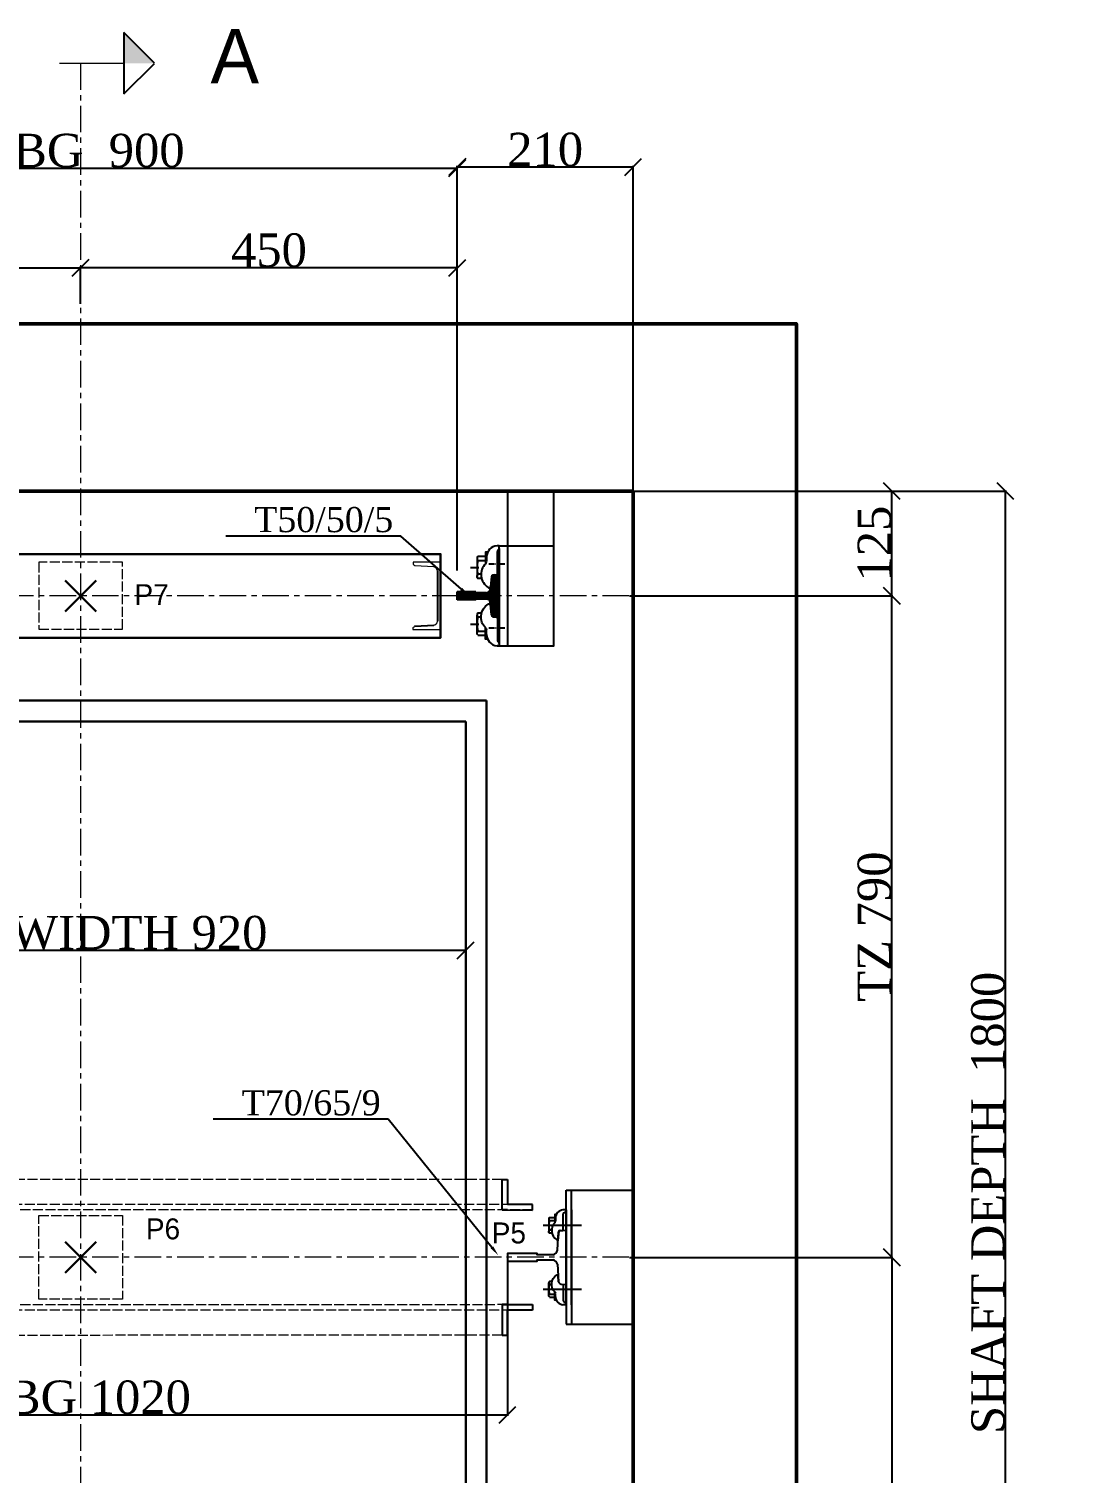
# Model space of a CAD drawing. Header units: millimetres. Extents: x -665 to 20454, y -27797 to 160.
# Drawn here: x 1077 to 2316, y -1726 to -1 of the extents above; entities that cross this region are included whole.
import ezdxf
from ezdxf import colors
from ezdxf.entities.mleader import LeaderData, LeaderLine
from ezdxf.math import Vec2, Vec3

# ---------------------------------------------------------------- set-up
doc = ezdxf.new("R2010")
doc.units = ezdxf.units.MM
for name, pattern in [('ACAD_ISO02W100', [15, 12, -3]), ('ACAD_ISO10W100', [18, 12, -3, 0, -3]), ('CENTER', [50.8, 31.75, -6.35, 6.35, -6.35]), ('CENTER2', [28.575, 19.05, -3.175, 3.175, -3.175])]:
    doc.linetypes.add(name, pattern=pattern)
for name, color, linetype in [('7', 6, 'ACAD_ISO10W100'), ('PDF_0', 7, 'Continuous'), ('PDF_gide rail', 7, 'Continuous')]:
    doc.layers.add(name, color=color, linetype=linetype)
for name, color, linetype, lineweight in [('Car', 3, 'Continuous', 18), ('CL', 2, 'CENTER', 0), ('DL', 8, 'ACAD_ISO02W100', 0), ('step&guides', 3, 'Continuous', 30), ('Wall', 1, 'Continuous', 50)]:
    doc.layers.add(name, color=color, linetype=linetype, lineweight=lineweight)
doc.styles.add('nassar2', font='cent.shx', dxfattribs={"height": 60})
doc.styles.add('top', font='cent.shx', dxfattribs={"height": 40})
doc.dimstyles.new('top', dxfattribs={"dimtxt": 35, "dimasz": 20, "dimexe": 1.25, "dimexo": 0.625, "dimtad": 1, "dimtxsty": 'top', "dimblk": 'OBLIQUE', "dimcen": 2.5, "dimadec": 0, "dimazin": 0, "dimtfac": 1, "dimtmove": 0, "dimatfit": 3, "dimldrblk": 'OBLIQUE', "dimfxl": 1, "dimarcsym": 0})
pattern_1 = [(45, (18583.22477, -10049.84649), (-0.08838834765, 0.08838834765), [])]

# ---------------------------------------------------------------- blocks, each defined once
blk = doc.blocks.new('_Oblique')
at = {"color": 0, "linetype": 'ByBlock', "lineweight": -2}
blk.add_line((-0.5, -0.5), (0.5, 0.5), dxfattribs=at)
blk = doc.blocks.new('*D3')
at = {"color": 0, "lineweight": -2, "transparency": 16777216}
for p, q in [((688.8, -552.9), (688.8, -285.3)), ((688.8, -286.6), (1138.8, -286.6)), ((1138.8, -321), (1138.8, -285.3))]:
    blk.add_line(p, q, dxfattribs=at)
at = {"layer": 'Defpoints', "color": 0, "transparency": 16777216}
for p in [(1138.8, -286.6), (1138.8, -321.6), (688.8, -553.6)]:
    blk.add_point(p, dxfattribs=at)
at = {"color": 0, "lineweight": -2, "transparency": 16777216, "xscale": 20, "yscale": 20, "zscale": 20, "rotation": 180}
blk.add_blockref('_Oblique', (688.8, -286.6), dxfattribs=at)
at = {"color": 0, "lineweight": -2, "transparency": 16777216, "xscale": 20, "yscale": 20, "zscale": 20}
blk.add_blockref('_Oblique', (1138.8, -286.6), dxfattribs=at)
at = {"color": 0, "transparency": 16777216, "insert": (913.8, -265.9), "char_height": 40, "attachment_point": 5, "style": 'top'}
blk.add_mtext('450', dxfattribs=at)
blk = doc.blocks.new('*D4')
at = {"color": 0, "lineweight": -2, "transparency": 16777216}
for p, q in [((1138.8, -329.8), (1138.8, -285.3)), ((1588.8, -286.6), (1138.8, -286.6)), ((1588.8, -552.9), (1588.8, -285.3))]:
    blk.add_line(p, q, dxfattribs=at)
at = {"layer": 'Defpoints', "color": 0, "transparency": 16777216}
for p in [(1138.8, -286.6), (1138.8, -330.4), (1588.8, -553.6)]:
    blk.add_point(p, dxfattribs=at)
at = {"color": 0, "lineweight": -2, "transparency": 16777216, "xscale": 20, "yscale": 20, "zscale": 20, "rotation": 180}
blk.add_blockref('_Oblique', (1138.8, -286.6), dxfattribs=at)
at = {"color": 0, "lineweight": -2, "transparency": 16777216, "xscale": 20, "yscale": 20, "zscale": 20}
blk.add_blockref('_Oblique', (1588.8, -286.6), dxfattribs=at)
at = {"color": 0, "transparency": 16777216, "insert": (1363.8, -265.9), "char_height": 40, "attachment_point": 5, "style": 'top'}
blk.add_mtext('450', dxfattribs=at)
blk = doc.blocks.new('*D5')
at = {"color": 0, "lineweight": -2, "transparency": 16777216}
for p, q in [((688.8, -648.2), (688.8, -166.3)), ((688.8, -167.5), (1588.8, -167.5)), ((1588.8, -648.2), (1588.8, -166.3))]:
    blk.add_line(p, q, dxfattribs=at)
at = {"layer": 'Defpoints', "color": 0, "transparency": 16777216}
for p in [(1588.8, -167.5), (688.8, -648.8), (1588.8, -648.8)]:
    blk.add_point(p, dxfattribs=at)
at = {"color": 0, "lineweight": -2, "transparency": 16777216, "xscale": 20, "yscale": 20, "zscale": 20, "rotation": 180}
blk.add_blockref('_Oblique', (688.8, -167.5), dxfattribs=at)
at = {"color": 0, "lineweight": -2, "transparency": 16777216, "xscale": 20, "yscale": 20, "zscale": 20}
blk.add_blockref('_Oblique', (1588.8, -167.5), dxfattribs=at)
at = {"color": 0, "transparency": 16777216, "insert": (1138.8, -146.9), "char_height": 40, "attachment_point": 5, "style": 'top'}
blk.add_mtext('DBG  900', dxfattribs=at)
blk = doc.blocks.new('*D7')
at = {"color": 0, "lineweight": -2, "transparency": 16777216}
for p, q in [((1588.8, -648.2), (1588.8, -165)), ((1588.8, -166.3), (1798.8, -166.3)), ((1798.8, -677.9), (1798.8, -165))]:
    blk.add_line(p, q, dxfattribs=at)
at = {"layer": 'Defpoints', "color": 0, "transparency": 16777216}
for p in [(1798.8, -166.3), (1588.8, -648.8), (1798.8, -678.6)]:
    blk.add_point(p, dxfattribs=at)
at = {"color": 0, "lineweight": -2, "transparency": 16777216, "xscale": 20, "yscale": 20, "zscale": 20, "rotation": 180}
blk.add_blockref('_Oblique', (1588.8, -166.3), dxfattribs=at)
at = {"color": 0, "lineweight": -2, "transparency": 16777216, "xscale": 20, "yscale": 20, "zscale": 20}
blk.add_blockref('_Oblique', (1798.8, -166.3), dxfattribs=at)
at = {"color": 0, "transparency": 16777216, "insert": (1693.8, -145.7), "char_height": 40, "attachment_point": 5, "style": 'top'}
blk.add_mtext('210', dxfattribs=at)
blk = doc.blocks.new('*D15')
at = {"color": 0, "lineweight": -2, "transparency": 16777216}
for p, q in [((2030.6, -553.6), (2109.2, -553.6)), ((2107.9, -678.6), (2107.9, -553.6)), ((1794.4, -678.6), (2109.2, -678.6))]:
    blk.add_line(p, q, dxfattribs=at)
at = {"layer": 'Defpoints', "color": 0, "transparency": 16777216}
for p in [(2030, -553.6), (2107.9, -553.6), (1793.8, -678.6)]:
    blk.add_point(p, dxfattribs=at)
at = {"color": 0, "lineweight": -2, "transparency": 16777216, "xscale": 20, "yscale": 20, "zscale": 20}
for p, rotation in [((2107.9, -553.6), 90), ((2107.9, -678.6), 270)]:
    blk.add_blockref('_Oblique', p, dxfattribs=dict(at, rotation=rotation))
at = {"color": 0, "transparency": 16777216, "insert": (2087.3, -616.1), "char_height": 40, "attachment_point": 5, "rotation": 90, "style": 'top'}
blk.add_mtext('125', dxfattribs=at)
blk = doc.blocks.new('*D16')
at = {"color": 0, "lineweight": -2, "transparency": 16777216}
for p, q in [((1794.4, -1468.6), (2109.2, -1468.6)), ((2107.9, -1468.6), (2107.9, -2353.6)), ((1799.4, -2353.6), (2109.2, -2353.6))]:
    blk.add_line(p, q, dxfattribs=at)
at = {"layer": 'Defpoints', "color": 0, "transparency": 16777216}
for p in [(1793.8, -1468.6), (1798.8, -2353.6), (2107.9, -2353.6)]:
    blk.add_point(p, dxfattribs=at)
at = {"color": 0, "lineweight": -2, "transparency": 16777216, "xscale": 20, "yscale": 20, "zscale": 20}
for p, rotation in [((2107.9, -1468.6), 90), ((2107.9, -2353.6), 270)]:
    blk.add_blockref('_Oblique', p, dxfattribs=dict(at, rotation=rotation))
at = {"color": 0, "transparency": 16777216, "insert": (2087.3, -1911.1), "char_height": 40, "attachment_point": 5, "rotation": 90, "style": 'top'}
blk.add_mtext('885', dxfattribs=at)
blk = doc.blocks.new('*D17')
at = {"color": 0, "lineweight": -2, "transparency": 16777216}
for p, q in [((1799.4, -678.6), (2109.2, -678.6)), ((2107.9, -1468.6), (2107.9, -678.6)), ((1794.4, -1468.6), (2109.2, -1468.6))]:
    blk.add_line(p, q, dxfattribs=at)
at = {"layer": 'Defpoints', "color": 0, "transparency": 16777216}
for p in [(1798.8, -678.6), (2107.9, -678.6), (1793.8, -1468.6)]:
    blk.add_point(p, dxfattribs=at)
at = {"color": 0, "lineweight": -2, "transparency": 16777216, "xscale": 20, "yscale": 20, "zscale": 20}
for p, rotation in [((2107.9, -678.6), 90), ((2107.9, -1468.6), 270)]:
    blk.add_blockref('_Oblique', p, dxfattribs=dict(at, rotation=rotation))
at = {"color": 0, "transparency": 16777216, "insert": (2087.3, -1073.6), "char_height": 40, "attachment_point": 5, "rotation": 90, "style": 'top'}
blk.add_mtext('TZ 790', dxfattribs=at)
blk = doc.blocks.new('*D29')
at = {"color": 0, "lineweight": -2, "transparency": 16777216}
for p, q in [((1648.8, -1464.7), (1648.8, -1657.9)), ((628.8, -1473.7), (628.8, -1657.9)), ((628.8, -1656.7), (1648.8, -1656.7))]:
    blk.add_line(p, q, dxfattribs=at)
at = {"layer": 'Defpoints', "color": 0, "transparency": 16777216}
for p in [(1648.8, -1464.1), (628.8, -1473.1), (1648.8, -1656.7)]:
    blk.add_point(p, dxfattribs=at)
at = {"color": 0, "lineweight": -2, "transparency": 16777216, "xscale": 20, "yscale": 20, "zscale": 20, "rotation": 180}
blk.add_blockref('_Oblique', (628.8, -1656.7), dxfattribs=at)
at = {"color": 0, "lineweight": -2, "transparency": 16777216, "xscale": 20, "yscale": 20, "zscale": 20}
blk.add_blockref('_Oblique', (1648.8, -1656.7), dxfattribs=at)
at = {"color": 0, "transparency": 16777216, "insert": (1138.8, -1636), "char_height": 40, "attachment_point": 5, "style": 'top'}
blk.add_mtext('DBG 1020', dxfattribs=at)
blk = doc.blocks.new('*D30')
at = {"color": 0, "lineweight": -2, "transparency": 16777216}
for p, q in [((678.8, -829.2), (678.8, -1103.1)), ((1598.8, -829.2), (1598.8, -1103.1)), ((678.8, -1101.9), (1598.8, -1101.9))]:
    blk.add_line(p, q, dxfattribs=at)
at = {"layer": 'Defpoints', "color": 0, "transparency": 16777216}
for p in [(678.8, -828.6), (1598.8, -828.6), (1598.8, -1101.9)]:
    blk.add_point(p, dxfattribs=at)
at = {"color": 0, "lineweight": -2, "transparency": 16777216, "xscale": 20, "yscale": 20, "zscale": 20, "rotation": 180}
blk.add_blockref('_Oblique', (678.8, -1101.9), dxfattribs=at)
at = {"color": 0, "lineweight": -2, "transparency": 16777216, "xscale": 20, "yscale": 20, "zscale": 20}
blk.add_blockref('_Oblique', (1598.8, -1101.9), dxfattribs=at)
at = {"color": 0, "transparency": 16777216, "insert": (1138.8, -1081.3), "char_height": 40, "attachment_point": 5, "style": 'top'}
blk.add_mtext('CAR WIDTH 920', dxfattribs=at)
blk = doc.blocks.new('*D21')
at = {"color": 0, "lineweight": -2, "transparency": 16777216}
for p, q in [((1794.4, -553.6), (2244.9, -553.6)), ((2243.7, -2353.6), (2243.7, -553.6)), ((1794.4, -2353.6), (2244.9, -2353.6))]:
    blk.add_line(p, q, dxfattribs=at)
at = {"layer": 'Defpoints', "color": 0, "transparency": 16777216}
for p in [(1793.8, -553.6), (2243.7, -553.6), (1793.8, -2353.6)]:
    blk.add_point(p, dxfattribs=at)
at = {"color": 0, "lineweight": -2, "transparency": 16777216, "xscale": 20, "yscale": 20, "zscale": 20}
for p, rotation in [((2243.7, -553.6), 90), ((2243.7, -2353.6), 270)]:
    blk.add_blockref('_Oblique', p, dxfattribs=dict(at, rotation=rotation))
at = {"color": 0, "transparency": 16777216, "insert": (2223, -1403.6), "char_height": 40, "attachment_point": 5, "rotation": 90, "style": 'top'}
blk.add_mtext('SHAFT DEPTH  1800', dxfattribs=at)

msp = doc.modelspace()

# ---------------------------------------------------------------- hatches: boundary and pattern name
h = msp.add_hatch()
h.set_pattern_fill('ANSI31', color=256)
h.set_pattern_definition(pattern_1)
h.paths.add_polyline_path([(1638.807, -653.433), (1633.508, -653.433, 0.26508525), (1630.007, -656.117), (1628.193, -670.566, -0.36605419), (1623.615, -674.801), (1611.035, -674.801), (1611.035, -673.901), (1588.807, -673.901), (1588.807, -678.433), (1638.807, -678.433)])
h = msp.add_hatch()
h.set_pattern_fill('ANSI31', color=256)
h.set_pattern_definition(pattern_1)
edge = h.paths.add_edge_path()
edge.add_line((1638.807, -703.905), (1633.508, -703.905))
edge.add_arc((1634.112, -699.492), 4.453, 202.826875, 262.21404, ccw=False)
edge.add_line((1630.007, -701.22), (1628.193, -686.772))
edge.add_arc((1623.399, -687.362), 4.83, 7.012299, 87.433754)
edge.add_line((1623.615, -682.536), (1611.035, -682.536))
edge.add_line((1611.035, -682.536), (1611.035, -683.437))
edge.add_line((1611.035, -683.437), (1588.807, -683.437))
edge.add_line((1588.807, -683.437), (1588.807, -678.433))
edge.add_line((1588.807, -678.433), (1638.807, -678.433))
edge.add_line((1638.807, -678.433), (1638.807, -703.905))
at = {"layer": 'Car', "lineweight": 25, "ltscale": 4, "transparency": 16777216}
h = msp.add_hatch(color=256, dxfattribs=at)
h.dxf.hatch_style = 1
h.paths.add_polyline_path([(1190.475, -42.296), (1190.576, -5.545), (1227.005, -42.397)])

# ---------------------------------------------------------------- linework, layer by layer
for p, q in [((483.807, -553.551), (1793.807, -553.551)), ((1638.807, -653.669), (1638.807, -618.617)), ((1638.807, -618.617), (1704.219, -618.617)), ((1565.031, -648.833), (1565.031, -708.779)), ((1633.508, -653.433), (1638.807, -653.433)), ((1638.807, -653.669), (1638.807, -703.669)), ((1588.807, -673.783), (1588.807, -683.083)), ((1611.035, -673.783), (1588.807, -673.783)), ((1588.807, -673.783), (1588.807, -683.083)), ((1588.807, -683.083), (1588.807, -673.783)), ((1588.807, -673.901), (1588.807, -683.201)), ((1611.035, -673.901), (1588.807, -673.901)), ((1588.807, -673.901), (1588.807, -683.201)), ((1611.035, -683.083), (1588.807, -683.083)), ((1611.035, -683.201), (1588.807, -683.201)), ((1611.035, -674.801), (1611.035, -673.783)), ((1623.615, -674.801), (1611.035, -674.801)), ((1611.035, -682.064), (1611.035, -683.083)), ((1623.615, -682.153), (1611.035, -682.153)), ((1633.508, -703.433), (1638.672, -703.433)), ((1633.508, -703.433), (1638.807, -703.433)), ((1638.807, -703.669), (1638.807, -738.249)), ((1636.306, -738.249), (1704.219, -738.249)), ((1718.807, -1388.551), (1798.807, -1388.551)), ((1718.807, -1436.051), (1718.807, -1501.051)), ((1648.807, -1464.051), (1648.807, -1473.051)), ((1718.807, -1548.551), (1798.807, -1548.551))]:
    msp.add_line(p, q)
at = {"ltscale": 5, "transparency": 33554666}
for p, q in [((1642.233, -1411.997), (1642.289, -1375.476)), ((1642.289, -1375.476), (1648.863, -1375.486)), ((1648.863, -1375.486), (1648.817, -1405.433)), ((1648.807, -1412.007), (1642.233, -1411.997)), ((1642.233, -1411.997), (1678.754, -1412.053)), ((1678.764, -1405.479), (1648.817, -1405.433)), ((1678.754, -1412.053), (1678.764, -1405.479)), ((1642.233, -1525.105), (1678.754, -1525.049)), ((1648.807, -1525.095), (1642.233, -1525.105)), ((1642.233, -1525.105), (1642.289, -1561.625)), ((1678.764, -1531.622), (1648.817, -1531.668)), ((1648.863, -1561.615), (1648.817, -1531.668)), ((1678.754, -1525.049), (1678.764, -1531.622)), ((1642.289, -1561.625), (1648.863, -1561.615))]:
    msp.add_line(p, q, dxfattribs=at)
msp.add_lwpolyline([(1648.807, -738.249), (1704.219, -738.249), (1704.219, -553.551), (1648.807, -553.551)], close=True)
at = {"layer": 'Car', "lineweight": 25, "ltscale": 4, "transparency": 33554666}
for p, q in [((1190.576, -5.545, -114), (1190.374, -79.047, -114)), ((1227.005, -42.397, -114), (1190.576, -5.545, -114)), ((1190.374, -79.047, -114), (1227.121, -42.523, -114))]:
    msp.add_line(p, q, dxfattribs=at)
at = {"layer": 'Car', "ltscale": 4, "transparency": 33554666}
msp.add_line((1113.687, -42.296, -114), (1190.475, -42.296, -114), dxfattribs=at)
at = {"layer": 'Car', "linetype": 'CENTER2', "lineweight": 30, "ltscale": 4, "transparency": 33554666}
for p, q in [((1120.311, -697.047), (1157.304, -660.054)), ((1157.304, -697.047), (1120.311, -660.054)), ((1157.304, -1487.047), (1120.311, -1450.054)), ((1120.311, -1487.047), (1157.304, -1450.054))]:
    msp.add_line(p, q, dxfattribs=at)
at = {"layer": 'CL'}
for p, q in [((1138.807, -42.296, -110.467), (1138.807, -3025.854)), ((1793.807, -678.551), (483.807, -678.551)), ((1793.807, -1468.551), (483.807, -1468.551))]:
    msp.add_line(p, q, dxfattribs=at)
at = {"layer": 'DL'}
for p, q in [((1642.289, -1375.476), (628.752, -1375.74)), ((1668.981, -1405.464), (598.851, -1405.794)), ((1678.754, -1411.997), (598.86, -1412.053)), ((1678.754, -1525.105), (598.86, -1525.381)), ((1668.981, -1531.637), (628.797, -1531.851)), ((1642.289, -1561.625), (633.276, -1561.881))]:
    msp.add_line(p, q, dxfattribs=at)
for points in [[(1088.944, -718.452), (1188.944, -718.452), (1188.944, -638.452), (1088.944, -638.452)], [(1188.807, -1518.551), (1088.807, -1518.551), (1088.807, -1418.551), (1188.807, -1418.551)]]:
    msp.add_lwpolyline(points, close=True, dxfattribs=at)
at = {"layer": 'PDF_0', "lineweight": 25}
for points in [[(1638.807, -618.617), (1636.306, -618.617)], [(1612.406, -633.95), (1612.406, -655.43)], [(1613.362, -631.309), (1622.637, -631.309)], [(1623.613, -631.797), (1623.613, -637.656)], [(1636.794, -651.324), (1636.794, -625.451)], [(1638.807, -622.081), (1638.807, -735.257)], [(1638.807, -735.257), (1638.807, -622.081)], [(1638.807, -622.081), (1638.807, -735.257)], [(1604.575, -644.49), (1612.385, -644.49)], [(1604.575, -644.49), (1612.385, -644.49)], [(1613.362, -644.49), (1614.338, -644.49)], [(1617.267, -652.789), (1613.362, -652.789)], [(1626.276, -640.422), (1632.917, -640.422)], [(1631.424, -653.277), (1633.377, -653.277), (1635.993, -653.188)], [(1633.543, -640.422), (1634.582, -640.422)], [(1635.478, -640.422), (1645.492, -640.422)], [(1629.471, -655.718), (1628.495, -667.434)], [(1629.471, -701.148), (1628.495, -689.431)], [(1612.406, -722.915), (1612.406, -701.436)], [(1617.267, -704.077), (1613.362, -704.077)], [(1631.424, -703.588), (1633.377, -703.588), (1635.993, -703.677)], [(1636.794, -705.541), (1636.794, -731.414)], [(1538.127, -714.915), (1560.783, -713.499)], [(1604.575, -712.376), (1612.385, -712.376)], [(1604.575, -712.376), (1612.385, -712.376)], [(1613.362, -712.376), (1614.338, -712.376)], [(1623.613, -725.068), (1623.613, -719.21)], [(1626.276, -716.914), (1632.917, -716.914)], [(1633.543, -716.914), (1634.582, -716.914)], [(1635.478, -716.914), (1645.492, -716.914)], [(1613.362, -725.556), (1622.637, -725.556)], [(1638.807, -738.249), (1636.306, -738.249)], [(1718.807, -1525.139), (1718.807, -1388.551)], [(1725.299, -1525.139), (1725.299, -1388.551)], [(1718.807, -1411.963), (1715, -1411.963)], [(1716.039, -1411.963), (1716.039, -1411.963)], [(1718.807, -1411.963), (1718.807, -1525.139)], [(1718.807, -1411.963), (1718.807, -1548.551)], [(1725.299, -1411.963), (1725.299, -1525.139)], [(1725.299, -1525.139), (1725.299, -1411.963)], [(1725.299, -1411.963), (1725.299, -1525.139)], [(1725.299, -1411.963), (1725.299, -1548.551)], [(1691.467, -1430.305), (1698.389, -1430.305)], [(1698.057, -1422.833), (1698.057, -1438.06)], [(1698.735, -1420.961), (1705.31, -1420.961)], [(1698.735, -1430.305), (1699.773, -1430.305)], [(1700.119, -1430.305), (1707.041, -1430.305)], [(1706.002, -1421.307), (1706.002, -1425.46)], [(1707.387, -1430.305), (1708.425, -1430.305)], [(1708.771, -1430.305), (1715.692, -1430.305)], [(1715.346, -1435.15), (1715.346, -1416.808)], [(1716.385, -1430.305), (1717.077, -1430.305)], [(1717.423, -1414.731), (1718.807, -1414.731)], [(1717.769, -1430.305), (1724.41, -1430.305)], [(1725.036, -1430.305), (1726.075, -1430.305)], [(1726.971, -1430.305), (1736.985, -1430.305)], [(1701.503, -1436.188), (1698.735, -1436.188)], [(1709.697, -1439.377), (1709.328, -1446.563)], [(1709.463, -1446.57), (1709.463, -1446.57)], [(1711.54, -1436.534), (1712.924, -1436.534), (1714.771, -1436.375)], [(1698.057, -1514.269), (1698.057, -1499.041)], [(1709.697, -1497.725), (1709.328, -1490.538)], [(1709.463, -1490.531), (1709.463, -1490.531)], [(1691.467, -1506.797), (1698.389, -1506.797)], [(1701.503, -1500.913), (1698.735, -1500.913)], [(1698.735, -1506.797), (1699.773, -1506.797)], [(1698.735, -1516.141), (1705.31, -1516.141)], [(1700.119, -1506.797), (1707.041, -1506.797)], [(1706.002, -1515.795), (1706.002, -1511.642)], [(1707.387, -1506.797), (1708.425, -1506.797)], [(1708.771, -1506.797), (1715.692, -1506.797)], [(1715.346, -1501.952), (1715.346, -1520.294)], [(1716.385, -1506.797), (1717.077, -1506.797)], [(1717.769, -1506.797), (1724.41, -1506.797)], [(1725.036, -1506.797), (1726.075, -1506.797)], [(1726.971, -1506.797), (1736.985, -1506.797)], [(1718.807, -1525.139), (1715, -1525.139)], [(1716.039, -1525.139), (1716.039, -1525.139)], [(1717.423, -1522.37), (1718.807, -1522.37)]]:
    msp.add_lwpolyline(points, dxfattribs=at)
for points in [[(1613.358, -631.708, 0.42555746), (1613.362, -636.191), (1622.637, -636.191)], [(1624.59, -626.428), (1622.637, -626.428), (1622.637, -640.096, 0.19879356), (1623.613, -637.9)], [(1617.755, -657.671), (1613.362, -657.671, -0.42555746), (1613.358, -653.187)], [(1622.625, -640.092, 0.4769017), (1625.59, -668.544, 0.14500939), (1626.787, -668.899)], [(1622.625, -716.773, -0.4769017), (1625.59, -688.321, -0.14500939), (1626.787, -687.967)], [(1617.755, -699.195), (1613.362, -699.195, 0.42555746), (1613.358, -703.678)], [(1613.358, -725.158, -0.42555746), (1613.362, -720.674), (1622.637, -720.674)], [(1624.59, -730.438), (1622.637, -730.438), (1622.637, -716.769, -0.19879356), (1623.613, -718.966)], [(1698.732, -1421.243, 0.42555746), (1698.735, -1424.422), (1705.31, -1424.422)], [(1705.302, -1427.187, 0.4769017), (1707.404, -1447.357, 0.14500939), (1708.252, -1447.609)], [(1706.694, -1417.5), (1705.31, -1417.5), (1705.31, -1427.19, 0.19879356), (1706.002, -1425.633)], [(1701.849, -1439.649), (1698.735, -1439.649, -0.42555746), (1698.732, -1436.471)], [(1701.849, -1497.453), (1698.735, -1497.453, 0.42555746), (1698.732, -1500.631)], [(1705.302, -1509.914, -0.4769017), (1707.404, -1489.744, -0.14500939), (1708.252, -1489.493)], [(1698.732, -1515.858, -0.42555746), (1698.735, -1512.68), (1705.31, -1512.68)], [(1706.694, -1519.601), (1705.31, -1519.601), (1705.31, -1509.911, -0.19879356), (1706.002, -1511.469)]]:
    msp.add_lwpolyline(points, format="xyb", dxfattribs=at)
at = {"layer": 'PDF_0', "lineweight": 13}
msp.add_lwpolyline([(1538.127, -714.915), (1537.654, -714.915), (1537.182, -715.387), (1536.71, -715.859), (1536.238, -716.331), (1535.766, -716.803), (1535.766, -717.275), (1535.766, -718.691), (1568.807, -718.691), (1568.807, -638.449), (1536.238, -638.449), (1536.238, -639.865), (1536.238, -640.337), (1536.238, -640.809), (1536.71, -641.281), (1536.71, -641.753), (1537.182, -641.753), (1537.654, -642.225), (1538.127, -642.225), (1538.599, -642.225), (1560.311, -643.641)], dxfattribs=at)
at = {"layer": 'PDF_0', "lineweight": 25}
for centre, radius, start, end in [((1637.456, -632.417), 13.848, 94.764301, 178.447705), ((1645.824, -644.734), 33.439, 165.750386, 194.249614), ((1639.853, -625.581), 3.062, 109.97479, 177.565369), ((1632.564, -656.191), 3.129, 111.372873, 171.307511), ((1634.663, -651.512), 2.139, 308.432243, 5.040786), ((1627.224, -667.68), 1.295, 250.254053, 10.952428), ((1645.824, -712.131), 33.439, 165.750386, 194.249614), ((1632.564, -700.675), 3.129, 188.692489, 248.627127), ((1634.663, -705.353), 2.139, 354.959214, 51.567757), ((1637.456, -724.449), 13.848, 181.552295, 265.235699), ((1639.853, -731.284), 3.062, 182.434631, 250.02521), ((1715.816, -1421.746), 9.817, 94.764301, 178.447705), ((1721.748, -1430.478), 23.705, 165.750386, 194.249614), ((1717.515, -1416.9), 2.171, 92.434631, 177.565369), ((1708.211, -1446.49), 1.119, 272.099382, 356.25679), ((1712.06, -1438.983), 2.503, 101.990352, 160.702621), ((1714.143, -1435.332), 1.217, 301.035537, 8.62894), ((1708.211, -1490.611), 1.119, 3.74321, 87.900618), ((1721.748, -1506.624), 23.705, 165.750386, 194.249614), ((1715.816, -1515.356), 9.817, 181.552295, 265.235699), ((1714.143, -1501.769), 1.217, 351.37106, 58.964463), ((1717.515, -1520.201), 2.171, 182.434631, 267.565369)]:
    msp.add_arc(centre, radius, start, end, dxfattribs=at)
at = {"layer": 'PDF_0', "lineweight": 13}
for centre, radius, start, end in [((1558.989, -649.584), 6.088, 7.084044, 77.463334), ((1559.987, -708.486), 5.052, 273.361842, 356.68247)]:
    msp.add_arc(centre, radius, start, end, dxfattribs=at)
at = {"layer": 'PDF_gide rail', "lineweight": 25}
for points in [[(1630.007, -656.117), (1628.221, -670.639)], [(1630.007, -700.748), (1628.221, -686.227)], [(1630.007, -700.748), (1628.221, -686.227)], [(1708.628, -1460.163), (1709.697, -1438.155)], [(1712.914, -1500.577), (1718.807, -1501.051), (1718.807, -1436.051), (1718.807, -1436.051)], [(1712.914, -1436.525), (1718.807, -1436.051), (1718.807, -1501.051), (1718.807, -1501.051)], [(1703.231, -1465.551), (1684.078, -1465.551), (1684.078, -1464.051), (1648.807, -1464.051), (1648.807, -1473.051), (1684.078, -1473.051), (1684.078, -1471.551), (1703.231, -1471.551)], [(1708.628, -1476.939), (1709.697, -1497.725)]]:
    msp.add_lwpolyline(points, dxfattribs=at)
for centre, radius, start, end in [((1634.112, -657.845), 4.453, 97.78596, 157.173125), ((1623.399, -669.976), 4.83, 272.566246, 353.433042), ((1623.721, -686.665), 4.514, 4.441437, 91.341102), ((1634.112, -699.02), 4.453, 202.826875, 262.21404), ((1634.112, -699.02), 4.453, 202.826875, 262.21404), ((1713.59, -1440.527), 4.059, 99.590679, 163.538462), ((1701.227, -1458.146), 7.671, 285.142512, 344.7569), ((1701.227, -1478.956), 7.671, 15.2431, 74.857488), ((1713.59, -1496.575), 4.059, 196.461538, 260.409321), ((1713.59, -1496.575), 4.059, 196.461538, 260.409321)]:
    msp.add_arc(centre, radius, start, end, dxfattribs=at)
at = {"layer": 'step&guides'}
for p, q in [((653.807, -803.551), (1623.807, -803.551)), ((1623.807, -803.551), (1623.807, -2133.551)), ((678.807, -828.551), (1598.807, -828.551)), ((1598.807, -828.551), (1598.807, -2108.551))]:
    msp.add_line(p, q, dxfattribs=at)
msp.add_lwpolyline([(708.807, -728.551), (1568.807, -728.57), (1568.807, -628.57), (708.807, -628.551)], close=True, dxfattribs=at)
at = {"layer": 'Wall'}
for points in [[(1533.807, -2553.551), (1993.807, -2553.551), (1993.807, -353.551), (283.807, -353.551), (283.807, -2553.551), (563.807, -2553.551)], [(563.807, -2353.551), (478.807, -2353.551), (478.807, -553.551), (1798.807, -553.551), (1798.807, -2353.551), (1533.807, -2353.551)]]:
    msp.add_lwpolyline(points, dxfattribs=at)

# ---------------------------------------------------------------- texts
at = {"ltscale": 4, "transparency": 33554666, "insert": (1352.297, -1.5, -114), "char_height": 65, "attachment_point": 3, "rotation": 359.727953}
msp.add_mtext_dynamic_manual_height_columns('A', width=315.98199, gutter_width=125, heights=[0], dxfattribs=at)
at = {"linetype": 'ACAD_ISO02W100', "ltscale": 4, "transparency": 33554666, "char_height": 25}
for s, insert, attachment_point in [('P7', (1203.106, -664.574), 1), ('P6', (1216.767, -1422.079), 1), ('P5', (1670.832, -1426.958), 3)]:
    msp.add_mtext_dynamic_manual_height_columns(s, width=377.71746, gutter_width=125, heights=[0], dxfattribs=dict(at, insert=insert, attachment_point=attachment_point))
at = {"layer": '7', "ltscale": 4, "char_height": 30, "attachment_point": 3}
for s, insert in [('{\\Fcent|c0;T50/50/5}', (1512.284, -572.433)), ('{\\Fcent|c0;T70/65/9}', (1497.284, -1268.986))]:
    msp.add_mtext_dynamic_manual_height_columns(s, width=812.66208, gutter_width=175, heights=[0], dxfattribs=dict(at, insert=insert))

# ---------------------------------------------------------------- dimensions: what is measured, and where the dimension line sits
for base, p1, p2, text, picture, middle in [((1588.807, -167.534), (688.807, -648.783), (1588.807, -648.783), 'DBG  <>', '*D5', (1138.807, -167.534)), ((1598.807, -1101.878), (678.807, -828.551), (1598.807, -828.551), 'CAR WIDTH <>', '*D30', (1138.807, -1101.878)), ((1648.807, -1656.673), (628.807, -1473.051), (1648.807, -1464.051), 'DBG <>', '*D29', (1138.807, -1656.673))]:
    dim = msp.add_linear_dim(base=base, p1=p1, p2=p2, text=text, dimstyle='top')
    dim.commit()
    dim.dimension.update_dxf_attribs({"geometry": picture, "text_midpoint": middle, "dimtype": 160})
for base, p1, p2, angle, picture, middle in [((1798.807, -166.284), (1588.807, -648.783), (1798.807, -678.551), 180, '*D7', (1693.807, -166.284)), ((1138.807, -286.567), (1588.807, -553.551), (1138.807, -330.401), 180, '*D4', (1363.807, -286.567)), ((2107.944, -553.551), (1793.807, -678.551), (2029.987, -553.551), 90, '*D15', (2107.944, -616.051)), ((2107.944, -2353.551), (1793.807, -1468.551), (1798.807, -2353.551), 90, '*D16', (2107.944, -1911.051))]:
    dim = msp.add_linear_dim(base=base, p1=p1, p2=p2, angle=angle, dimstyle='top')
    dim.commit()
    dim.dimension.update_dxf_attribs({"geometry": picture, "text_midpoint": middle, "dimtype": 160})
dim = msp.add_linear_dim(base=(1138.807, -286.567), p1=(688.807, -553.551), p2=(1138.807, -321.603), dimstyle='top')
dim.commit()
dim.dimension.update_dxf_attribs({"geometry": '*D3', "text_midpoint": (913.807, -286.567), "dimtype": 160})
for base, p1, p2, text, picture, middle in [((2243.667, -553.551), (1793.807, -2353.551), (1793.807, -553.551), 'SHAFT DEPTH  <>', '*D21', (2243.667, -1403.551)), ((2107.944, -678.551), (1793.807, -1468.551), (1798.807, -678.551), 'TZ <>', '*D17', (2107.944, -1073.551))]:
    dim = msp.add_linear_dim(base=base, p1=p1, p2=p2, angle=90, text=text, dimstyle='top')
    dim.commit()
    dim.dimension.update_dxf_attribs({"geometry": picture, "text_midpoint": middle, "dimtype": 160})

# ---------------------------------------------------------------- leaders
ml = msp.add_multileader_mtext('Standard')
ml.set_content('', color=256, style='nassar2')
ml.set_leader_properties()
ml.build(insert=Vec2(0, 0))
ml.multileader.update_dxf_attribs({"text_left_attachment_type": 6, "text_right_attachment_type": 6, "arrow_head_size": 12})
ctx = ml.context
ctx.base_point, ctx.char_height, ctx.arrow_head_size, ctx.landing_gap_size, ctx.plane_origin = Vec3(1312.214, -607.197), 60, 12, 0.09, Vec3(1623.361, -488.537)
ctx.left_attachment, ctx.right_attachment, ctx.text_align_type = 6, 6, 2
notes = []
notes.append((ctx, [(0, (1, 1, 0), (1521.265, -607.197), (-1, 0), 208.871, [(0, [(1602.678, -678.551)], 0, [])])]))
ctx.mtext.insert, ctx.mtext.alignment, ctx.mtext.flow_direction = Vec3(1312.304, -547.197), 3, 5
ml = msp.add_multileader_mtext('Standard')
ml.set_content('', color=256, style='nassar2')
ml.set_leader_properties()
ml.build(insert=Vec2(0, 0))
ml.multileader.update_dxf_attribs({"text_left_attachment_type": 6, "text_right_attachment_type": 6, "arrow_head_size": 12})
ctx = ml.context
ctx.base_point, ctx.char_height, ctx.arrow_head_size, ctx.landing_gap_size, ctx.plane_origin = Vec3(1297.214, -1303.751), 60, 12, 0.09, Vec3(1678.361, -1275.961)
ctx.left_attachment, ctx.right_attachment, ctx.text_align_type = 6, 6, 2
notes.append((ctx, [(0, (1, 1, 0), (1506.265, -1303.751), (-1, 0), 208.871, [(0, [(1637.678, -1465.975)], 0, [])])]))
ctx.mtext.insert, ctx.mtext.alignment, ctx.mtext.flow_direction = Vec3(1297.304, -1243.751), 3, 5
for ctx, leaders in notes:
    for number, flags, end, landing, length, lines in leaders:
        leader = LeaderData()
        leader.index, (leader.has_last_leader_line, leader.has_dogleg_vector, leader.attachment_direction) = number, flags
        leader.last_leader_point, leader.dogleg_vector, leader.dogleg_length = Vec3(end), Vec3(landing), length
        for number, points, colour, breaks in lines:
            line = LeaderLine()
            line.index, line.vertices, line.color, line.breaks = number, Vec3.list(points), colors.encode_raw_color(colour), breaks
            leader.lines.append(line)
        ctx.leaders.append(leader)

doc.saveas('drawing.dxf')
